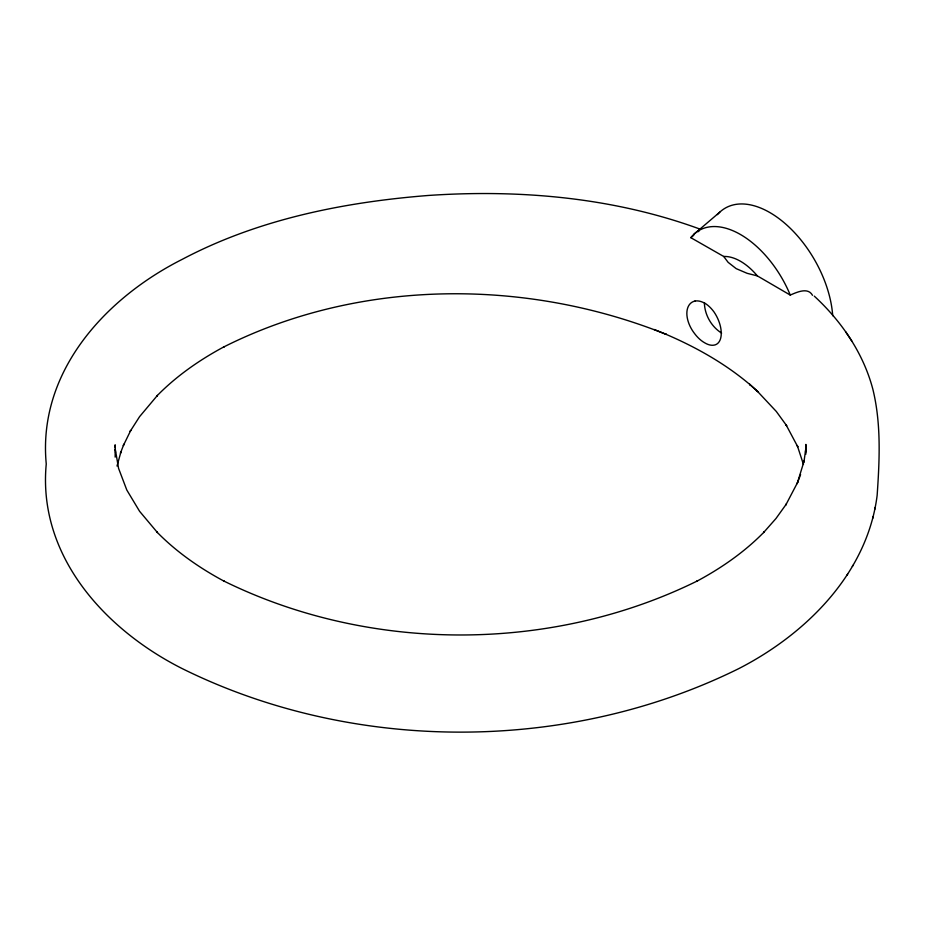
<?xml version="1.0" encoding="UTF-8"?>
<svg xmlns="http://www.w3.org/2000/svg" width="925" height="925" viewBox="0 0 925 925"><rect width="100%" height="100%" fill="white"/><g stroke="black" fill="none" stroke-linecap="round" stroke-linejoin="round"><path stroke-width="1.39" d="M805.86 454.187L805.883 444.405L805.617 452.302L805.791 448.66L803.941 462.061L804.345 460.303L797.153 483.671L800.587 474.594M700.271 229.203C613.645 197.418 519.792 189.232 428.183 195.476C343.476 202.182 257.936 219.306 182.26 259.324C105.045 298.243 37.509 372.081 46.25 463.968C37.509 555.867 105.045 629.705 182.26 668.625C353.315 753.297 567.707 753.297 738.763 668.625C806.01 634.134 867.338 573.396 877.143 495.372C879.559 460.153 881.34 423.951 872.888 389.367C863.407 353.223 841.53 321.252 814.254 296.116M874.796 509.259L875.258 507.293M872.657 518.509L873.107 516.566M117.013 466.061L120.955 451.851L120.447 453.204L123.869 444.185L123.372 445.526L130.76 430.391L130.136 431.42L139.583 416.655L157.423 395.403L156.73 396.12C176.293 376.07 199.546 359.929 224.162 346.725L223.503 347.083C359.559 278.517 525.874 278.032 666.208 334.387L665.514 334.098C695.97 347.106 725.2 363.56 750.499 385.066L749.689 384.349L757.864 391.633L749.689 384.349M797.662 482.33L785.799 504.981L786.412 503.963L775.982 518.509L763.599 532.546L764.293 531.829C744.729 551.878 721.477 568.019 696.86 581.224L697.519 580.865C551.369 653.015 369.653 653.015 223.503 580.865L224.162 581.224C199.546 568.019 176.293 551.878 156.73 531.829L157.423 532.546L139.583 511.294L126.806 490.03L118.573 468.362L115.243 449.064L115.405 452.649L115.139 444.821L115.151 447.561M846.976 575.223L847.67 574.09M852.353 566.424L853.058 565.279M790.239 295.063L757.355 275.893L747.134 273.314L736.196 268.643L728.137 262.342L723.708 256.468L690.836 237.679L691.75 236.499A82.973 47.903 60 0 1 789.326 292.832L790.239 295.063C796.714 292.369 807.883 286.866 812.508 295.306M693.993 234.187L719.789 212.149M690.836 237.679L693.762 235.251M698.19 231.689L699.022 231.03M704.734 303.111A24.339 13.817 61.1 0 1 714.1 312.083L714.123 312.13A24.293 13.216 63 0 1 721.257 333.301A24.293 13.135 62.7 0 1 714.123 345.118L714.1 345.129A24.339 13.736 60.8 0 1 704.734 342.84A24.339 14.291 58.9 0 1 694.976 334.087L694.952 334.041A24.293 14.788 56.9 0 1 686.847 313.436A24.293 14.869 57.1 0 1 694.952 301.064L694.976 301.053M723.708 256.468L723.789 256.468A50.239 28.999 60 0 1 757.274 275.8L757.355 275.893M654.276 329.508L666.208 334.387M721.616 333.104C711.545 326.791 704.838 315.171 704.399 303.296M757.043 390.905L776.295 411.452L786.712 425.778L786.007 424.714L797.812 446.891L797.257 445.503L803.467 464.466M851.752 340.897L845.693 331.821M115.162 453.03L115.174 457.135M694.872 301.087A24.339 14.291 58.9 0 1 704.596 303.123M717.384 214.635A89.216 51.511 60 0 1 785.66 224.012A89.216 51.511 60 0 1 832.708 315.737"/></g></svg>
